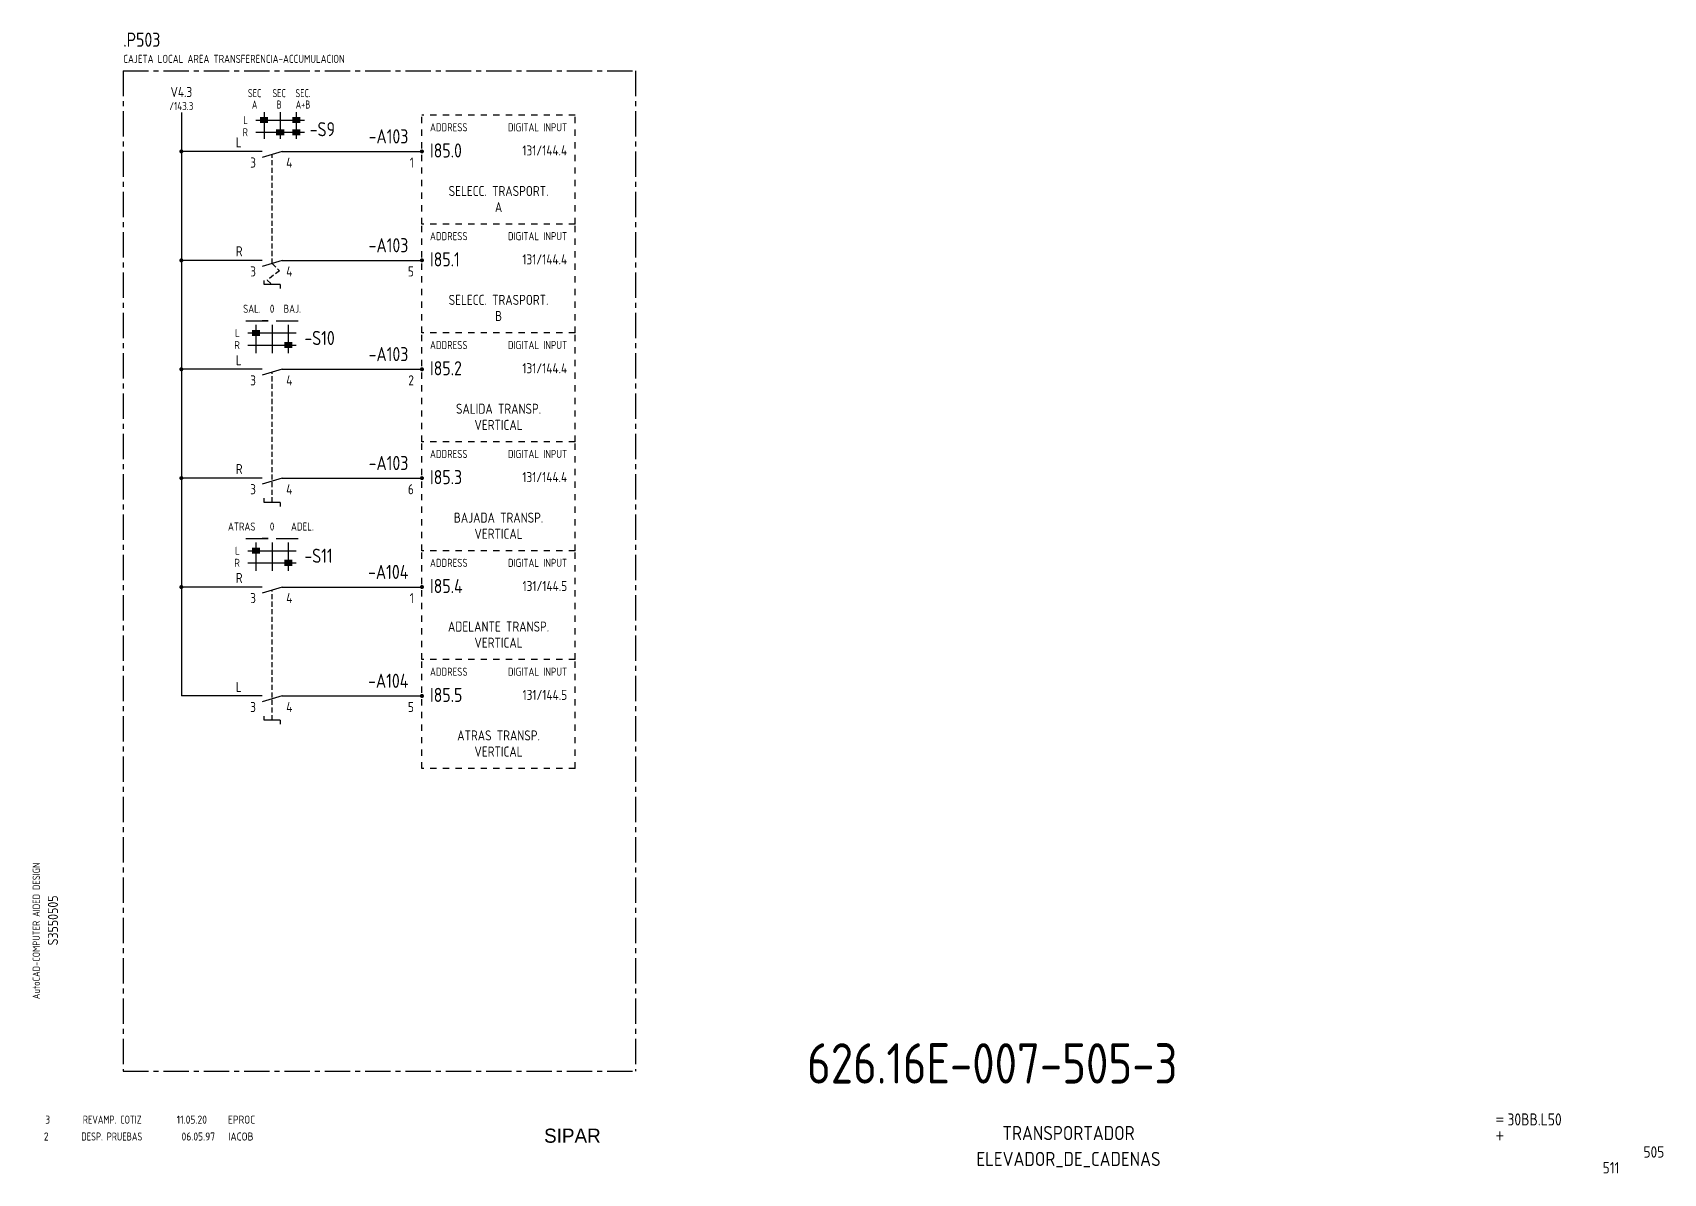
# Model space of a CAD drawing. Extents: x 10 to 414, y 6 to 289.
import ezdxf
from ezdxf.enums import TextEntityAlignment as Align

# ---------------------------------------------------------------- set-up
doc = ezdxf.new("R2010")
doc.units = 0
doc.header["$LTSCALE"] = 5
doc.header["$MEASUREMENT"] = 0
for name, pattern in [('CENTER', [2, 1.25, -0.25, 0.25, -0.25]), ('HIDDEN', [0.375, 0.25, -0.125]), ('HIDDEN1', [0.625, 0.3125, -0.3125])]:
    doc.linetypes.add(name, pattern=pattern)
doc.layers.get('0').update_dxf_attribs({"linetype": 'CONTINUOUS'})
doc.layers.add('3', color=3, linetype='CONTINUOUS')
doc.layers.add('CART', color=7, linetype='CONTINUOUS')
doc.styles.add('DIN', font='DIN.shx', dxfattribs={"width": 0.85})
doc.styles.add('N', font='ROMANS', dxfattribs={"width": 0.85, "height": 3})
doc.styles.add('X', font='UNIV.SHX', dxfattribs={"height": 3.5})

# ---------------------------------------------------------------- blocks, each defined once
blk = doc.blocks.new('B5-3')
at = {"linetype": 'Continuous', "const_width": 0.5}
blk.add_lwpolyline([(-0.25, 0, 1), (0.25, 0, 1)], format="xyb", close=True, dxfattribs=at)
blk = doc.blocks.new('REV2')
at = {"color": 3, "style": 'DIN'}
for s, width, p in [('2', 0.9, (12.45, 13.79)), ('DESP. PRUEBAS', 0.8, (21.76, 13.79)), ('06.05.97', 0.9, (46.59, 13.79)), ('IACOB', 0.9, (58.16, 13.79))]:
    blk.add_text(s, height=2, dxfattribs=dict(at, width=width)).set_placement(p)

msp = doc.modelspace()

# ---------------------------------------------------------------- linework, layer by layer
at = {"color": 3, "linetype": 'CENTER'}
for p, q in [((32.15, 279), (159.12, 279)), ((32.15, 279), (32.15, 31)), ((159.12, 279), (159.12, 31)), ((32.15, 31), (159.12, 31))]:
    msp.add_line(p, q, dxfattribs=at)
for p, q in [((46.54, 268.72), (46.54, 124.04)), ((67.04, 268.81), (67.04, 262.2)), ((71.04, 268.81), (71.04, 262.2)), ((75.04, 268.81), (75.04, 262.2)), ((65.04, 266.81), (77.04, 266.81)), ((65.04, 263.81), (77.04, 263.81)), ((66.54, 259.04), (46.54, 259.04)), ((71.54, 259.04), (66.54, 257.54)), ((71.54, 259.04), (95.54, 259.04)), ((77.54, 259.04), (106.19, 259.04)), ((66.54, 232.04), (46.54, 232.04)), ((71.54, 232.04), (66.54, 230.54)), ((71.54, 232.04), (95.54, 232.04)), ((77.54, 232.04), (106.19, 232.04)), ((62.54, 217.04), (68.04, 217.04)), ((65.04, 216.04), (65.04, 209.04)), ((69.04, 216.04), (69.04, 209.04)), ((70.04, 217.04), (75.54, 217.04)), ((73.04, 216.04), (73.04, 209.04)), ((63.04, 214.04), (75.04, 214.04)), ((63.04, 211.04), (75.04, 211.04)), ((66.54, 205.04), (46.54, 205.04)), ((71.54, 205.04), (66.54, 203.54)), ((71.54, 205.04), (95.54, 205.04)), ((77.54, 205.04), (106.19, 205.04)), ((66.54, 178.04), (46.54, 178.04)), ((71.54, 178.04), (66.54, 176.54)), ((71.54, 178.04), (95.54, 178.04)), ((77.54, 178.04), (106.19, 178.04)), ((62.54, 163.04), (68.04, 163.04)), ((65.04, 162.04), (65.04, 155.04)), ((69.04, 162.04), (69.04, 155.04)), ((70.04, 163.04), (75.54, 163.04)), ((73.04, 162.04), (73.04, 155.04)), ((63.04, 160.04), (75.04, 160.04)), ((63.04, 157.04), (75.04, 157.04)), ((66.54, 151.04), (46.54, 151.04)), ((71.54, 151.04), (66.54, 149.54)), ((71.54, 151.04), (95.54, 151.04)), ((77.54, 151.04), (106.19, 151.04)), ((66.54, 124.04), (46.54, 124.04)), ((71.54, 124.04), (66.54, 122.54)), ((71.54, 124.04), (95.54, 124.04)), ((77.54, 124.04), (106.19, 124.04))]:
    msp.add_line(p, q)
at = {"linetype": 'HIDDEN1'}
for p, q in [((106.19, 241.04), (106.19, 268.04)), ((144.19, 268.04), (106.19, 268.04)), ((144.19, 241.04), (144.19, 268.04)), ((144.19, 241.04), (106.19, 241.04)), ((106.19, 214.04), (106.19, 241.04)), ((144.19, 214.04), (144.19, 241.04)), ((144.19, 214.04), (106.19, 214.04)), ((106.19, 187.04), (106.19, 214.04)), ((144.19, 187.04), (144.19, 214.04)), ((144.19, 187.04), (106.19, 187.04)), ((106.19, 160.04), (106.19, 187.04)), ((144.19, 160.04), (144.19, 187.04)), ((144.19, 160.04), (106.19, 160.04)), ((106.19, 133.04), (106.19, 160.04)), ((144.19, 133.04), (144.19, 160.04)), ((144.19, 133.04), (106.19, 133.04)), ((106.19, 106.04), (106.19, 133.04)), ((144.19, 106.04), (144.19, 133.04)), ((144.19, 106.04), (106.19, 106.04))]:
    msp.add_line(p, q, dxfattribs=at)
at = {"linetype": 'HIDDEN'}
for p, q in [((69.04, 231.24), (69.04, 258.29)), ((69.04, 172.04), (69.04, 204.29)), ((69.04, 118.04), (69.04, 150.29))]:
    msp.add_line(p, q, dxfattribs=at)
at = {"linetype": 'Continuous'}
for p, q in [((67.04, 226.04), (67.04, 227.04)), ((71.04, 226.04), (67.04, 226.04)), ((71.04, 226.04), (71.04, 225.04)), ((67.04, 172.04), (67.04, 173.04)), ((71.04, 172.04), (67.04, 172.04)), ((71.04, 172.04), (71.04, 171.04)), ((67.04, 118.04), (67.04, 119.04)), ((71.04, 118.04), (67.04, 118.04)), ((71.04, 118.04), (71.04, 117.04))]:
    msp.add_line(p, q, dxfattribs=at)
at = {"const_width": 1.5}
for points in [[(66.04, 266.81), (68.04, 266.81)], [(74.04, 266.81), (76.04, 266.81)], [(70.04, 263.81), (72.04, 263.81)], [(74.04, 263.81), (76.04, 263.81)], [(64.04, 214.04), (66.04, 214.04)], [(72.04, 211.04), (74.04, 211.04)], [(64.04, 160.04), (66.04, 160.04)], [(72.04, 157.04), (74.04, 157.04)]]:
    msp.add_lwpolyline(points, dxfattribs=at)
at = {"const_width": 0.5}
for points in [[(46.29, 259.04, 1), (46.79, 259.04, 1)], [(46.29, 232.04, 1), (46.79, 232.04, 1)], [(46.29, 205.04, 1), (46.79, 205.04, 1)], [(46.29, 178.04, 1), (46.79, 178.04, 1)], [(46.29, 151.04, 1), (46.79, 151.04, 1)]]:
    msp.add_lwpolyline(points, format="xyb", close=True, dxfattribs=at)
at = {"linetype": 'HIDDEN'}
msp.add_lwpolyline([(69.04, 231.24), (70.91, 229.46), (67.82, 227.12), (69.04, 226.04)], dxfattribs=at)
for points in [[(68.04, 217.04), (66.54, 217.04)], [(70.04, 217.04), (71.54, 217.04)], [(68.04, 163.04), (66.54, 163.04)], [(70.04, 163.04), (71.54, 163.04)]]:
    msp.add_lwpolyline(points)

# ---------------------------------------------------------------- block references
for p in [(106.19, 259.04), (106.19, 232.04), (106.19, 205.04), (106.19, 178.04), (106.19, 151.04), (106.19, 124.04)]:
    msp.add_blockref('B5-3', p)
at = {"linetype": 'Continuous'}
msp.add_blockref('REV2', (0, 0), dxfattribs=at)

# ---------------------------------------------------------------- texts
at = {"color": 3, "style": 'DIN'}
for s, height, width, p in [('.P503', 3.5, 0.85, (32.15, 285)), ('I85.0', 3.5, 0.85, (108.19, 257.54)), ('I85.1', 3.5, 0.85, (108.19, 230.54)), ('I85.2', 3.5, 0.85, (108.19, 203.54)), ('I85.3', 3.5, 0.85, (108.19, 176.54)), ('I85.4', 3.5, 0.85, (108.19, 149.54)), ('I85.5', 3.5, 0.85, (108.19, 122.54)), ('3', 2, 0.9, (12.81, 17.98)), ('REVAMP. COTIZ', 2, 0.8, (22.12, 17.98)), ('11.05.20', 2, 0.9, (45.39, 17.98)), ('EPROC', 2, 0.9, (58.07, 17.98))]:
    msp.add_text(s, height=height, dxfattribs=dict(at, width=width)).set_placement(p)
at = {"style": 'DIN', "width": 0.85}
msp.add_text('CAJETA LOCAL AREA TRANSFERENCIA-ACCUMULACION', height=2, dxfattribs=at).set_placement((32.15, 281))
for s, height, p in [('V4.3', 2.5, (46.54, 272.54)), ('/143.3', 2, (46.54, 269.3)), ('SELECC. TRASPORT.', 2.5, (125.19, 247.99)), ('A', 2.5, (125.19, 243.99)), ('SELECC. TRASPORT.', 2.5, (125.19, 220.99)), ('B', 2.5, (125.19, 216.99)), ('SALIDA TRANSP.', 2.5, (125.19, 193.99)), ('VERTICAL', 2.5, (125.19, 189.99)), ('BAJADA TRANSP.', 2.5, (125.19, 166.99)), ('VERTICAL', 2.5, (125.19, 162.99)), ('ADELANTE TRANSP.', 2.5, (125.19, 139.99)), ('VERTICAL', 2.5, (125.19, 135.99)), ('ATRAS TRANSP.', 2.5, (125.19, 112.99)), ('VERTICAL', 2.5, (125.19, 108.99))]:
    msp.add_text(s, height=height, dxfattribs=at).set_placement(p, align=Align.CENTER)
at = {"color": 1, "style": 'DIN'}
for s, width, p in [('SEC', 0.7, (64.71, 272.5)), ('A', 0.7, (64.71, 269.68)), ('SEC', 0.7, (70.78, 272.5)), ('B', 0.7, (70.78, 269.68)), ('SEC.', 0.7, (76.71, 272.5)), ('A+B', 0.7, (76.71, 269.68)), ('SAL.', 0.85, (64.04, 219.04)), ('0', 0.85, (69.04, 219.04)), ('BAJ.', 0.85, (74.04, 219.04)), ('ATRAS', 0.85, (61.51, 165.04)), ('0', 0.85, (69.04, 165.04)), ('ADEL.', 0.85, (76.56, 165.04))]:
    msp.add_text(s, height=2, dxfattribs=dict(at, width=width)).set_placement(p, align=Align.CENTER)
at = {"color": 1, "style": 'DIN', "width": 0.85}
for s, height, p in [('L', 2, (63.04, 265.81)), ('R', 2, (63.04, 262.81)), ('DIGITAL INPUT', 2, (142.19, 264.04)), ('3', 2.5, (65.04, 255.04)), ('DIGITAL INPUT', 2, (142.19, 237.04)), ('3', 2.5, (65.04, 228.04)), ('L', 2, (61.04, 213.04)), ('R', 2, (61.04, 210.04)), ('DIGITAL INPUT', 2, (142.19, 210.04)), ('3', 2.5, (65.04, 201.04)), ('DIGITAL INPUT', 2, (142.19, 183.04)), ('3', 2.5, (65.04, 174.04)), ('R', 2, (61.04, 156.04)), ('L', 2, (61.04, 159.04)), ('DIGITAL INPUT', 2, (142.19, 156.04)), ('3', 2.5, (65.04, 147.04)), ('DIGITAL INPUT', 2, (142.19, 129.04)), ('3', 2.5, (65.04, 120.04))]:
    msp.add_text(s, height=height, dxfattribs=at).set_placement(p, align=Align.RIGHT)
at = {"color": 3, "style": 'DIN', "width": 0.85}
for s, p in [('-A103', (102.82, 261.04)), ('-A103', (102.82, 234.04)), ('-A103', (102.82, 207.04)), ('-A103', (102.82, 180.04)), ('-A104', (102.82, 153.04)), ('-A104', (102.82, 126.04))]:
    msp.add_text(s, height=3.5, dxfattribs=at).set_placement(p, align=Align.RIGHT)
at = {"color": 1, "style": 'DIN', "width": 0.85}
for s, height, p in [('ADDRESS', 2, (108.19, 264.04)), ('L', 2.5, (60.04, 260.04)), ('4', 2.5, (72.54, 255.04)), ('ADDRESS', 2, (108.19, 237.04)), ('R', 2.5, (60.04, 233.04)), ('4', 2.5, (72.54, 228.04)), ('ADDRESS', 2, (108.19, 210.04)), ('L', 2.5, (60.04, 206.04)), ('4', 2.5, (72.54, 201.04)), ('ADDRESS', 2, (108.19, 183.04)), ('R', 2.5, (60.04, 179.04)), ('4', 2.5, (72.54, 174.04)), ('ADDRESS', 2, (108.19, 156.04)), ('R', 2.5, (60.04, 152.04)), ('4', 2.5, (72.54, 147.04)), ('ADDRESS', 2, (108.19, 129.04)), ('L', 2.5, (60.04, 125.04)), ('4', 2.5, (72.54, 120.04))]:
    msp.add_text(s, height=height, dxfattribs=at).set_placement(p)
at = {"style": 'DIN', "width": 0.85}
for s, p in [('131/144.4', (142.19, 258.04)), ('1', (104.19, 255.04)), ('5', (104.19, 228.04)), ('131/144.4', (142.19, 231.04)), ('131/144.4', (142.19, 204.04)), ('2', (104.19, 201.04)), ('131/144.4', (142.19, 177.04)), ('6', (104.19, 174.04)), ('131/144.5', (142.19, 150.04)), ('1', (104.19, 147.04)), ('131/144.5', (142.19, 123.04)), ('5', (104.19, 120.04))]:
    msp.add_text(s, height=2.5, dxfattribs=at).set_placement(p, align=Align.RIGHT)
at = {"color": 2, "insert": (201.68, 37.92), "char_height": 10, "width": 111.0411, "attachment_point": 1, "style": 'DIN'}
msp.add_mtext('626.16E-007-505-3', dxfattribs=at)
at = {"layer": '3', "style": 'DIN', "width": 0.85}
for s, p in [('-S9', (78.37, 262.81)), ('-S10', (77.04, 211.04)), ('-S11', (77.04, 157.04))]:
    msp.add_text(s, height=3.5, dxfattribs=at).set_placement(p)
at = {"layer": 'CART', "color": 1, "style": 'DIN', "width": 0.9}
msp.add_text('AutoCAD-COMPUTER AIDED DESIGN', height=1.8, rotation=90, dxfattribs=at).set_placement((11.47, 48.84))
at = {"layer": 'CART', "color": 3, "style": 'N', "width": 0.85}
for s, p in [('=', (372.24, 17.91)), ('+', (372.24, 13.87))]:
    msp.add_text(s, height=2.5, dxfattribs=at).set_placement(p)
at = {"layer": 'CART', "color": 3, "style": 'DIN', "width": 0.9, "flags": 1}
msp.add_attdef('S3550505', text='', height=2.5, rotation=90, dxfattribs=at).set_placement((15.95, 68.38), align=Align.CENTER)
at = {"layer": 'CART', "color": 3, "style": 'DIN', "width": 0.85}
msp.add_attdef('30BB.L50', text='', height=3, dxfattribs=at).set_placement((375.33, 16.63), align=Align.BOTTOM_LEFT)
at = {"layer": 'CART', "color": 6, "style": 'X', "flags": 1}
msp.add_attdef('SIPAR', text='', height=3.5, dxfattribs=at).set_placement((143.5, 15), align=Align.MIDDLE)
at = {"layer": 'CART', "color": 2, "style": 'DIN', "width": 0.9, "flags": 1}
for tag, p in [('TRANSPORTADOR', (266.5, 15.65)), ('ELEVADOR_DE_CADENAS', (266.5, 9.07))]:
    msp.add_attdef(tag, text='', height=3.5, dxfattribs=at).set_placement(p, align=Align.MIDDLE)
msp.add_attdef('505', text='', height=2.8, dxfattribs=at).set_placement((414.2, 9.56), align=Align.RIGHT)
at = {"layer": 'CART', "color": 7, "style": 'DIN', "width": 0.9, "flags": 1}
msp.add_attdef('511', (398.93, 5.65), '', height=2.8, dxfattribs=at)

doc.saveas('drawing.dxf')
